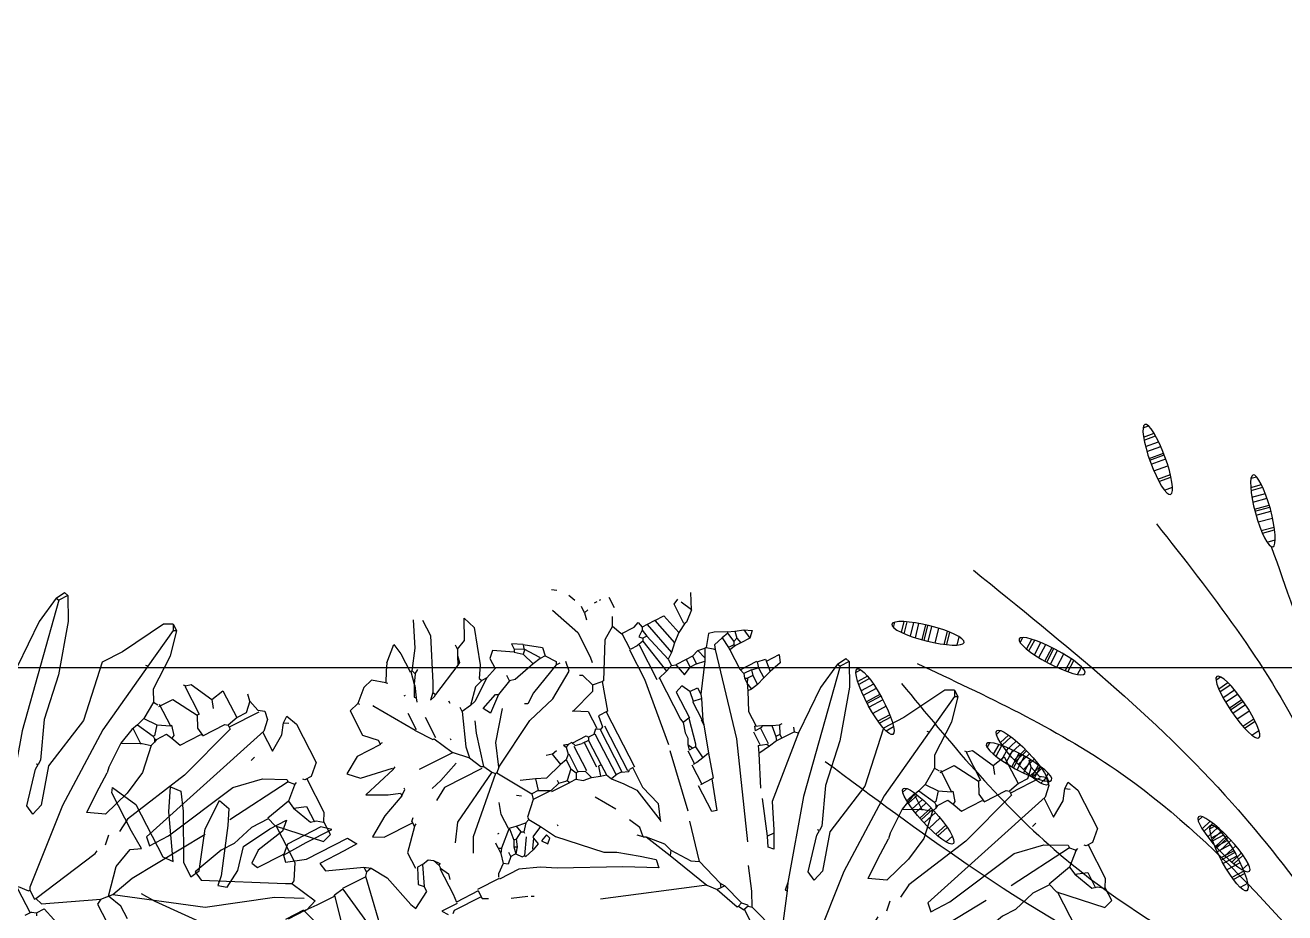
# Model space of a CAD drawing. Header units: metres. Extents: x 1769 to 3632, y 809 to 2652.
# Drawn here: x 2679.046 to 2679.734, y 1799.612 to 1800.097 of the extents above; entities that cross this region are included whole.
import ezdxf

# ---------------------------------------------------------------- set-up
doc = ezdxf.new("R2010")
doc.units = ezdxf.units.M
doc.header["$LTSCALE"] = 10
doc.layers.add('A-FLOR-LEVL', color=2, linetype='Continuous')
doc.layers.add('L-PLNT', color=66, linetype='Continuous')
doc.layers.add('Vegetation - Trees', color=64, linetype='Continuous', lineweight=30)

# ---------------------------------------------------------------- blocks, each defined once
blk = doc.blocks.new('GARRA DE LEON')
at = {"layer": 'L-PLNT', "color": 65, "linetype": 'Continuous'}
for p, q in [((1272.8919, 334.3467), (1272.9043, 334.384)), ((1272.834, 334.3426), (1272.8919, 334.3426)), ((1272.9002, 334.3467), (1272.8919, 334.3467)), ((1272.8961, 334.2598), (1272.9333, 334.3343)), ((1272.9333, 334.3343), (1272.9002, 334.3467)), ((1272.834, 334.2722), (1272.9085, 334.3136)), ((1272.6434, 334.2059), (1272.834, 334.2722)), ((1272.6683, 334.1314), (1272.8795, 334.2515)), ((1272.8795, 334.2515), (1272.8961, 334.2598)), ((1272.9043, 334.2556), (1272.8961, 334.2598)), ((1272.9313, 334.2101), (1272.9043, 334.2556)), ((1272.424, 334.0527), (1272.6434, 334.2059)), ((1272.9313, 334.09), (1272.9313, 334.2101)), ((1272.3722, 334.0569), (1272.3722, 334.1811)), ((1272.9292, 334.09), (1273.0327, 334.1935)), ((1273.0327, 334.1935), (1273.0596, 334.1852)), ((1273.0596, 334.1852), (1273.0596, 334.1438)), ((1273.041, 334.1314), (1273.0576, 334.1438)), ((1273.0721, 334.119), (1273.0576, 334.1438)), ((1272.2293, 333.9989), (1272.2625, 334.1231)), ((1272.6642, 334.1024), (1272.6683, 334.1314)), ((1272.7594, 334.0817), (1272.6642, 334.1024)), ((1272.9996, 334.0693), (1273.0244, 334.1273)), ((1273.0244, 334.1273), (1273.041, 334.1314)), ((1273.0348, 334.0817), (1273.0348, 334.1314)), ((1273.0721, 334.0113), (1273.0721, 334.119)), ((1272.8008, 334.0817), (1272.7594, 334.0817)), ((1272.8671, 334.0631), (1272.8008, 334.0817)), ((1272.9209, 334.0631), (1272.8671, 334.0631)), ((1272.9209, 334.061), (1272.9292, 334.09)), ((1272.9954, 334.0444), (1272.9209, 334.061)), ((1272.9954, 334.0444), (1272.9996, 334.0693)), ((1272.9996, 334.0693), (1273.0348, 334.0817)), ((1272.2293, 333.9823), (1272.3867, 334.0486)), ((1272.3867, 334.0486), (1272.3722, 334.0569)), ((1272.3867, 334.0486), (1272.424, 334.0527)), ((1272.424, 334.0527), (1272.4944, 334.0361)), ((1272.4944, 334.0361), (1272.7387, 334.0196)), ((1273.0327, 334.0113), (1272.9954, 334.0444)), ((1272.1921, 333.9906), (1272.1713, 333.9906)), ((1272.1879, 333.9119), (1272.1879, 333.9906)), ((1272.1921, 333.9906), (1272.2045, 333.9989)), ((1272.2045, 333.9989), (1272.2003, 334.0072)), ((1272.2045, 333.9989), (1272.2293, 333.9989)), ((1273.0203, 333.9947), (1272.8215, 334.0154)), ((1273.0203, 333.9947), (1273.0327, 334.0072)), ((1273.0203, 333.9865), (1273.0203, 333.9947)), ((1273.0327, 334.0072), (1273.0327, 334.0113)), ((1273.0327, 334.0113), (1273.041, 334.0072)), ((1273.0658, 334.0113), (1273.0617, 334.0072)), ((1273.0866, 334.0113), (1273.0658, 334.0113)), ((1273.1176, 333.9823), (1273.0866, 334.0113)), ((1272.2169, 333.9326), (1272.2169, 333.9616)), ((1272.2169, 333.9616), (1272.2211, 333.9616)), ((1272.2211, 333.9616), (1272.2293, 333.9823)), ((1272.2211, 333.9616), (1272.4322, 333.9243)), ((1272.5813, 333.9761), (1272.6434, 333.9761)), ((1272.5855, 333.9492), (1272.5813, 333.9761)), ((1272.6434, 333.9761), (1272.8712, 333.9368)), ((1272.8712, 333.9368), (1272.9582, 333.9533)), ((1272.9582, 333.9533), (1273.0203, 333.9865)), ((1273.1176, 333.8581), (1273.1176, 333.9823)), ((1272.1921, 333.9078), (1272.2128, 333.9326)), ((1272.2128, 333.9326), (1272.2169, 333.9326)), ((1272.2211, 333.9243), (1272.2169, 333.9326)), ((1272.4115, 333.7587), (1272.2211, 333.9243)), ((1272.4322, 333.9243), (1272.4405, 333.9202)), ((1272.4902, 333.8953), (1272.4695, 333.9161)), ((1273.0244, 333.8332), (1272.5855, 333.9492)), ((1272.5606, 333.8788), (1272.5234, 333.8995)), ((1272.9665, 333.8871), (1272.954, 333.8912)), ((1273.0203, 333.8332), (1273.0203, 333.8953)), ((1273.0203, 333.8953), (1273.0658, 333.8664)), ((1272.7635, 333.8415), (1272.5606, 333.8788)), ((1273.0658, 333.8664), (1273.0866, 333.8374)), ((1273.0866, 333.8374), (1273.099, 333.8457)), ((1273.1031, 333.8249), (1273.1176, 333.8581)), ((1272.1299, 333.7297), (1272.1589, 333.8208)), ((1272.2417, 333.7338), (1272.1755, 333.8291)), ((1272.5109, 333.8374), (1272.4654, 333.8084)), ((1272.4654, 333.8084), (1272.515, 333.7711)), ((1272.5938, 333.8125), (1272.5109, 333.8374)), ((1272.66, 333.7794), (1272.5938, 333.8125)), ((1272.9416, 333.7835), (1272.7635, 333.8415)), ((1273.0493, 333.8084), (1273.0244, 333.8332)), ((1273.0534, 333.7835), (1273.0493, 333.8084)), ((1273.0866, 333.8374), (1273.1031, 333.8249)), ((1272.1072, 333.7256), (1272.1072, 333.7711)), ((1272.515, 333.7711), (1272.5689, 333.7338)), ((1272.718, 333.7214), (1272.66, 333.7794)), ((1272.9333, 333.7649), (1272.9416, 333.7711)), ((1272.9416, 333.7711), (1272.9416, 333.7835)), ((1273.0369, 333.7773), (1272.9416, 333.7773)), ((1272.9747, 333.7628), (1272.9416, 333.7711)), ((1273.0286, 333.738), (1273.0369, 333.7711)), ((1273.0369, 333.7711), (1273.0534, 333.7835)), ((1272.3246, 333.7421), (1272.3204, 333.7131)), ((1272.3577, 333.7297), (1272.3246, 333.7421)), ((1272.6144, 333.6179), (1272.4115, 333.7587)), ((1272.7801, 333.7297), (1272.7925, 333.7587)), ((1272.7925, 333.7587), (1272.8588, 333.7587)), ((1272.8588, 333.738), (1272.8629, 333.7628)), ((1272.8588, 333.7587), (1272.8629, 333.7628)), ((1272.8754, 333.7049), (1272.8588, 333.738)), ((1272.8629, 333.7649), (1272.9333, 333.7649)), ((1272.9737, 333.7214), (1272.9737, 333.7628)), ((1273.0037, 333.7628), (1272.9747, 333.7628)), ((1273.0286, 333.738), (1273.0037, 333.7628)), ((1273.0286, 333.738), (1273.0327, 333.7173)), ((1272.0637, 333.6386), (1272.0927, 333.709)), ((1272.0885, 333.6386), (1272.1092, 333.7049)), ((1272.0927, 333.709), (1272.0968, 333.709)), ((1272.0968, 333.709), (1272.1051, 333.7256)), ((1272.1092, 333.7049), (1272.0968, 333.709)), ((1272.1217, 333.7214), (1272.1051, 333.7256)), ((1272.1092, 333.7049), (1272.1217, 333.7173)), ((1272.1217, 333.7214), (1272.1299, 333.7297)), ((1272.1217, 333.7173), (1272.1217, 333.7214)), ((1272.1299, 333.7297), (1272.1507, 333.6883)), ((1272.2376, 333.7297), (1272.2417, 333.7338)), ((1272.2542, 333.7131), (1272.2376, 333.7297)), ((1272.2542, 333.7131), (1272.2417, 333.7338)), ((1272.4074, 333.5144), (1272.2542, 333.7131)), ((1272.3204, 333.7131), (1272.3908, 333.6303)), ((1272.4281, 333.6386), (1272.3577, 333.7297)), ((1272.5813, 333.7214), (1272.5689, 333.7338)), ((1272.5813, 333.7214), (1272.5689, 333.7338)), ((1272.6434, 333.6759), (1272.5813, 333.7214)), ((1272.6434, 333.6759), (1272.6973, 333.7049)), ((1272.6931, 333.6552), (1272.6931, 333.7049)), ((1272.6973, 333.7049), (1272.718, 333.7214)), ((1272.7097, 333.651), (1272.7346, 333.7007)), ((1272.7304, 333.7173), (1272.718, 333.7214)), ((1272.7346, 333.709), (1272.7304, 333.7173)), ((1272.7387, 333.7131), (1272.7304, 333.7173)), ((1272.7346, 333.709), (1272.7387, 333.7131)), ((1272.7346, 333.7007), (1272.7346, 333.709)), ((1272.7387, 333.7007), (1272.7346, 333.7007)), ((1272.7387, 333.7131), (1272.7718, 333.7131)), ((1272.7594, 333.6759), (1272.7387, 333.7007)), ((1272.7718, 333.7131), (1272.7801, 333.7297)), ((1272.7884, 333.7256), (1272.7801, 333.7297)), ((1272.7967, 333.6966), (1272.7884, 333.7256)), ((1272.834, 333.6324), (1272.8754, 333.7049)), ((1272.8816, 333.7049), (1272.8754, 333.7049)), ((1272.8816, 333.6137), (1272.8816, 333.7049)), ((1272.9333, 333.6841), (1272.925, 333.709)), ((1272.9727, 333.6759), (1272.9737, 333.7214)), ((1272.1507, 333.6883), (1272.1755, 333.6179)), ((1272.689, 333.6552), (1272.6434, 333.6759)), ((1272.7346, 333.6427), (1272.7594, 333.6759)), ((1272.7594, 333.6759), (1272.7925, 333.6966)), ((1272.7925, 333.6262), (1272.7925, 333.6966)), ((1272.7925, 333.6966), (1272.7967, 333.6966)), ((1272.9002, 333.6179), (1272.9333, 333.6841)), ((1272.9333, 333.6841), (1272.9727, 333.6759)), ((1272.043, 333.6137), (1272.0637, 333.6386)), ((1272.0554, 333.5433), (1272.0803, 333.6262)), ((1272.0761, 333.6386), (1272.0637, 333.6386)), ((1272.0803, 333.6262), (1272.0761, 333.6386)), ((1272.0885, 333.6386), (1272.0761, 333.6386)), ((1272.0803, 333.6262), (1272.0885, 333.6386)), ((1272.3908, 333.6303), (1272.4033, 333.622)), ((1272.5772, 333.5682), (1272.4281, 333.6386)), ((1272.7097, 333.651), (1272.689, 333.6552)), ((1272.7346, 333.6427), (1272.7097, 333.651)), ((1272.7801, 333.6137), (1272.7346, 333.6427)), ((1272.7801, 333.6137), (1272.7884, 333.6262)), ((1272.7884, 333.6324), (1272.834, 333.6324)), ((1272.043, 333.6137), (1271.7531, 333.5102)), ((1271.9891, 333.4895), (1272.043, 333.6137)), ((1272.2625, 333.6096), (1272.25, 333.5972)), ((1272.25, 333.5972), (1272.2625, 333.5682)), ((1272.2832, 333.5682), (1272.2625, 333.6096)), ((1272.4033, 333.622), (1272.3991, 333.6179)), ((1272.4157, 333.6137), (1272.4033, 333.622)), ((1272.4778, 333.5144), (1272.4157, 333.6137)), ((1272.8132, 333.5144), (1272.6144, 333.6179)), ((1272.7967, 333.5806), (1272.7801, 333.6137)), ((1272.8836, 333.6137), (1272.8795, 333.6096)), ((1272.8836, 333.6137), (1272.9002, 333.6179)), ((1272.3121, 333.2783), (1272.2045, 333.5558)), ((1272.2832, 333.5682), (1272.2625, 333.5682)), ((1272.2625, 333.5682), (1272.2997, 333.4647)), ((1272.2873, 333.5599), (1272.2832, 333.5682)), ((1272.3204, 333.4854), (1272.2873, 333.5599)), ((1272.7014, 333.444), (1272.5772, 333.5682)), ((1272.8836, 333.5185), (1272.7967, 333.5806)), ((1271.9974, 333.4771), (1272.0347, 333.5309)), ((1272.0347, 333.5309), (1272.0554, 333.5433)), ((1272.0554, 333.5433), (1272.0844, 333.4274)), ((1272.9333, 333.4605), (1272.8836, 333.5185)), ((1271.9436, 333.5061), (1271.8525, 333.4564)), ((1271.9105, 333.4522), (1271.9477, 333.4812)), ((1271.9477, 333.4812), (1271.9436, 333.5061)), ((1271.9519, 333.4108), (1271.9891, 333.4895)), ((1271.9974, 333.4771), (1271.9891, 333.4895)), ((1272.4778, 333.3446), (1272.3204, 333.4854)), ((1272.6724, 333.2286), (1272.4074, 333.5144)), ((1272.573, 333.4191), (1272.4778, 333.5144)), ((1272.8132, 333.5144), (1272.8091, 333.5102)), ((1272.925, 333.4564), (1272.8132, 333.5144)), ((1271.8525, 333.4564), (1271.6827, 333.3736)), ((1271.8566, 333.4108), (1271.9105, 333.4522)), ((1271.9519, 333.4108), (1271.9891, 333.4522)), ((1271.9891, 333.4522), (1271.9974, 333.4771)), ((1272.925, 333.4564), (1272.9333, 333.4605)), ((1272.9333, 333.4398), (1272.925, 333.4564)), ((1272.9333, 333.4398), (1272.9333, 333.4605)), ((1271.5792, 333.4108), (1271.5874, 333.415)), ((1271.8235, 333.3943), (1271.8566, 333.4108)), ((1271.9436, 333.4067), (1271.9519, 333.4108)), ((1272.1672, 333.4357), (1272.1527, 333.4315)), ((1272.1527, 333.4315), (1272.1527, 333.3487)), ((1272.1962, 333.3487), (1272.1672, 333.4357)), ((1272.3494, 333.3446), (1272.308, 333.4357)), ((1272.6683, 333.2949), (1272.573, 333.4191)), ((1272.7677, 333.444), (1272.7014, 333.444)), ((1272.9085, 333.4274), (1272.7677, 333.444)), ((1272.9333, 333.4398), (1272.9085, 333.4274)), ((1271.5253, 333.3901), (1271.5709, 333.4067)), ((1271.6827, 333.3736), (1271.6413, 333.3487)), ((1271.72, 333.2907), (1271.8235, 333.3943)), ((1271.9436, 333.4067), (1271.9312, 333.3943)), ((1271.9477, 333.3777), (1271.9312, 333.3446)), ((1271.9436, 333.4067), (1271.9477, 333.3777)), ((1271.9891, 333.2783), (1272.0098, 333.386)), ((1272.0098, 333.386), (1272.0098, 333.3901)), ((1272.0264, 333.3404), (1272.0098, 333.386)), ((1272.1258, 333.2203), (1272.0927, 333.3984)), ((1271.1816, 333.1417), (1271.1443, 333.3404)), ((1271.3307, 333.3321), (1271.3431, 333.3487)), ((1271.3638, 333.3466), (1271.3555, 333.3529)), ((1271.4508, 333.3466), (1271.3638, 333.3466)), ((1271.4508, 333.3529), (1271.4674, 333.3611)), ((1271.4508, 333.328), (1271.4508, 333.3529)), ((1271.6413, 333.3487), (1271.5833, 333.3259)), ((1272.0078, 333.2783), (1272.0264, 333.3404)), ((1272.1962, 333.3487), (1272.1589, 333.3487)), ((1272.1631, 333.2866), (1272.1631, 333.3487)), ((1272.2003, 333.3487), (1272.1962, 333.3487)), ((1272.2211, 333.2783), (1272.2003, 333.3487)), ((1272.3577, 333.3239), (1272.3494, 333.3446)), ((1272.3867, 333.3404), (1272.3494, 333.3446)), ((1272.3825, 333.3321), (1272.3867, 333.3404)), ((1272.4115, 333.3363), (1272.3867, 333.3404)), ((1272.4157, 333.3239), (1272.4115, 333.3363)), ((1272.4281, 333.3363), (1272.4115, 333.3363)), ((1272.4695, 333.3363), (1272.4281, 333.3363)), ((1272.4281, 333.3239), (1272.4281, 333.3363)), ((1272.4695, 333.3363), (1272.4778, 333.3446)), ((1272.4695, 333.3363), (1272.4736, 333.3239)), ((1272.5938, 333.2576), (1272.4778, 333.3446)), ((1271.1071, 333.1458), (1271.1319, 333.3073)), ((1271.3804, 333.3321), (1271.3307, 333.3321)), ((1271.4508, 333.328), (1271.3804, 333.328)), ((1271.3825, 333.3032), (1271.3804, 333.328)), ((1271.3825, 333.2203), (1271.3825, 333.3032)), ((1271.5212, 333.3239), (1271.4508, 333.3239)), ((1271.5833, 333.3259), (1271.5212, 333.3259)), ((1271.5253, 333.3114), (1271.5212, 333.3197)), ((1271.5502, 333.2907), (1271.5253, 333.3114)), ((1271.6454, 333.2949), (1271.6164, 333.3032)), ((1271.6164, 333.3032), (1271.6164, 333.299)), ((1272.3577, 333.3239), (1272.3825, 333.3321)), ((1272.3639, 333.2825), (1272.3639, 333.3239)), ((1272.3867, 333.2825), (1272.3867, 333.3321)), ((1272.4198, 333.2907), (1272.4157, 333.3239)), ((1272.4281, 333.3239), (1272.4157, 333.3239)), ((1272.4405, 333.299), (1272.4281, 333.3239)), ((1271.0781, 333.1499), (1271.0491, 333.27)), ((1271.2354, 333.1748), (1271.2603, 333.2742)), ((1271.2603, 333.2742), (1271.2686, 333.2907)), ((1271.2686, 333.2907), (1271.3183, 333.2617)), ((1271.5626, 333.299), (1271.5502, 333.2907)), ((1271.5584, 333.2617), (1271.5502, 333.2907)), ((1271.5792, 333.2825), (1271.5626, 333.299)), ((1271.5916, 333.2825), (1271.5792, 333.2825)), ((1271.5792, 333.2825), (1271.5792, 333.27)), ((1271.5957, 333.2825), (1271.5916, 333.2825)), ((1271.5957, 333.2825), (1271.6082, 333.299)), ((1271.5999, 333.2617), (1271.5957, 333.2825)), ((1271.6082, 333.2659), (1271.5957, 333.2825)), ((1271.5999, 333.2617), (1271.6082, 333.2659)), ((1271.6082, 333.299), (1271.6164, 333.299)), ((1271.6164, 333.2452), (1271.6082, 333.2659)), ((1271.6164, 333.299), (1271.6454, 333.2535)), ((1271.6661, 333.2866), (1271.6454, 333.2949)), ((1271.6454, 333.2907), (1271.6454, 333.2949)), ((1271.662, 333.2659), (1271.6454, 333.2907)), ((1271.662, 333.2659), (1271.6661, 333.2866)), ((1271.662, 333.2617), (1271.662, 333.2659)), ((1271.6786, 333.2825), (1271.691, 333.299)), ((1271.6992, 333.2742), (1271.6786, 333.2825)), ((1271.691, 333.299), (1271.7034, 333.2866)), ((1271.6951, 333.2452), (1271.72, 333.2907)), ((1271.7034, 333.2866), (1271.6992, 333.2742)), ((1271.7407, 333.2617), (1271.7407, 333.2659)), ((1271.8732, 333.241), (1271.9105, 333.299)), ((1271.9643, 333.2452), (1271.9891, 333.2783)), ((1272.0078, 333.2162), (1272.0078, 333.2783)), ((1272.1796, 333.2866), (1272.1672, 333.2866)), ((1272.1713, 333.2452), (1272.1713, 333.2866)), ((1272.2003, 333.2825), (1272.1796, 333.2866)), ((1272.1962, 333.2452), (1272.2003, 333.2825)), ((1272.2211, 333.2783), (1272.2003, 333.2825)), ((1272.2459, 333.1996), (1272.2211, 333.2783)), ((1272.3743, 333.0216), (1272.3121, 333.2783)), ((1272.3743, 333.27), (1272.3701, 333.2825)), ((1272.3908, 333.2825), (1272.3701, 333.2825)), ((1272.3743, 333.27), (1272.395, 333.2783)), ((1272.3784, 333.2245), (1272.3784, 333.27)), ((1272.395, 333.2783), (1272.3908, 333.2825)), ((1272.395, 333.2783), (1272.4198, 333.2907)), ((1272.4198, 333.2907), (1272.4405, 333.299)), ((1272.4405, 333.299), (1272.4488, 333.299)), ((1272.7014, 333.2286), (1272.6683, 333.2949)), ((1271.3059, 333.2328), (1271.3183, 333.2452)), ((1271.3265, 333.1872), (1271.3059, 333.2328)), ((1271.3183, 333.2617), (1271.3183, 333.2452)), ((1271.3431, 333.1872), (1271.3183, 333.2452)), ((1271.3845, 333.2203), (1271.397, 333.2452)), ((1271.397, 333.2452), (1271.3928, 333.2617)), ((1271.5584, 333.2452), (1271.5584, 333.2617)), ((1271.5667, 333.2493), (1271.5584, 333.2617)), ((1271.5584, 333.2452), (1271.5667, 333.2493)), ((1271.5584, 333.2452), (1271.5584, 333.2286)), ((1271.6123, 333.2079), (1271.5667, 333.2493)), ((1271.6082, 333.2452), (1271.5999, 333.2617)), ((1271.6123, 333.2121), (1271.6082, 333.2452)), ((1271.6164, 333.2452), (1271.6082, 333.2452)), ((1271.6371, 333.2328), (1271.6164, 333.2452)), ((1271.633, 333.2121), (1271.6371, 333.2328)), ((1271.6371, 333.2328), (1271.6454, 333.2369)), ((1271.6454, 333.2369), (1271.6454, 333.241)), ((1271.662, 333.2162), (1271.6454, 333.2369)), ((1271.6951, 333.2452), (1271.662, 333.2617)), ((1271.6744, 333.2121), (1271.6951, 333.2452)), ((1271.9394, 333.2162), (1271.9643, 333.2452)), ((1272.1796, 333.2286), (1272.1755, 333.2452)), ((1272.1879, 333.2452), (1272.1755, 333.2452)), ((1272.1796, 333.2286), (1272.1879, 333.2452)), ((1272.1879, 333.2121), (1272.1796, 333.2286)), ((1272.1962, 333.2452), (1272.1879, 333.2452)), ((1272.2003, 333.2369), (1272.1962, 333.2452)), ((1272.2169, 333.1624), (1272.2003, 333.2369)), ((1272.6683, 333.2203), (1272.5938, 333.2576)), ((1272.6683, 333.2203), (1272.6724, 333.2286)), ((1272.7014, 333.2286), (1272.6724, 333.2286)), ((1272.6973, 333.2162), (1272.7014, 333.2286)), ((1271.3638, 333.1831), (1271.3763, 333.1913)), ((1271.3763, 333.1913), (1271.3845, 333.2121)), ((1271.3763, 333.1913), (1271.3887, 333.2079)), ((1271.3845, 333.2121), (1271.3845, 333.2203)), ((1271.3887, 333.2079), (1271.3845, 333.2121)), ((1271.5088, 333.1831), (1271.488, 333.2245)), ((1271.5792, 333.2079), (1271.575, 333.2079)), ((1271.6102, 333.2079), (1271.6102, 333.1624)), ((1271.6123, 333.2079), (1271.633, 333.2121)), ((1271.6123, 333.2079), (1271.6123, 333.2121)), ((1271.633, 333.2121), (1271.662, 333.2162)), ((1271.6744, 333.2121), (1271.662, 333.2162)), ((1271.6744, 333.2038), (1271.6744, 333.2121)), ((1271.7117, 333.1665), (1271.6744, 333.2038)), ((1271.8898, 333.1872), (1271.9146, 333.1955)), ((1271.9146, 333.1955), (1271.9312, 333.1996)), ((1271.9229, 333.1665), (1271.9146, 333.1955)), ((1271.9312, 333.1996), (1271.9394, 333.2162)), ((1271.9312, 333.1665), (1271.9312, 333.1996)), ((1271.9601, 333.2121), (1271.9394, 333.2162)), ((1271.956, 333.0795), (1271.956, 333.2121)), ((1271.9726, 333.2121), (1271.9601, 333.2121)), ((1271.9726, 333.2121), (1271.9933, 333.2203)), ((1271.9747, 333.0754), (1271.9747, 333.2121)), ((1271.9912, 333.0712), (1271.9912, 333.2162)), ((1271.9933, 333.2203), (1271.9974, 333.2162)), ((1272.0098, 333.2162), (1271.9974, 333.2162)), ((1272.014, 333.0381), (1272.014, 333.2162)), ((1272.1548, 333.005), (1272.1299, 333.2038)), ((1272.1879, 333.1955), (1272.1879, 333.2121)), ((1272.1879, 333.1955), (1272.1879, 333.2121)), ((1272.1962, 333.1665), (1272.1879, 333.1955)), ((1272.2459, 333.1831), (1272.2459, 333.1996)), ((1272.25, 333.1872), (1272.2459, 333.1996)), ((1272.4033, 333.1706), (1272.3784, 333.2245)), ((1272.6683, 333.2203), (1272.6973, 333.2162)), ((1270.8006, 333.1706), (1270.6101, 332.9304)), ((1271.2064, 333.1292), (1271.2354, 333.1748)), ((1271.3203, 333.1375), (1271.3203, 333.1872)), ((1271.3431, 333.1872), (1271.3265, 333.1872)), ((1271.3431, 333.1872), (1271.3638, 333.1831)), ((1271.488, 333.1251), (1271.4549, 333.1748)), ((1271.6496, 333.0505), (1271.5088, 333.1831)), ((1271.6102, 333.1624), (1271.6206, 333.1292)), ((1271.7158, 333.1499), (1271.7117, 333.1665)), ((1271.7655, 333.1665), (1271.7117, 333.1665)), ((1271.7365, 333.1499), (1271.7696, 333.1665)), ((1271.7696, 333.1665), (1271.7655, 333.1665)), ((1271.7696, 333.1706), (1271.8235, 333.1706)), ((1271.7986, 333.1582), (1271.7696, 333.1665)), ((1271.7986, 333.1582), (1271.8194, 333.1624)), ((1271.7986, 333.1582), (1271.7986, 333.1499)), ((1271.8194, 333.1624), (1271.8235, 333.1624)), ((1271.8235, 333.1624), (1271.8276, 333.1706)), ((1271.8235, 333.1706), (1271.8276, 333.1706)), ((1271.8484, 333.1375), (1271.8235, 333.1624)), ((1271.8484, 333.1706), (1271.8276, 333.1706)), ((1271.8484, 333.1706), (1271.8649, 333.1831)), ((1271.8566, 333.1541), (1271.8484, 333.1706)), ((1271.8649, 333.1831), (1271.8898, 333.1872)), ((1271.8649, 333.1541), (1271.8815, 333.1624)), ((1271.8815, 333.1624), (1271.8898, 333.1872)), ((1271.8856, 333.0837), (1271.8856, 333.1624)), ((1271.9167, 333.0878), (1271.9167, 333.1665)), ((1271.9312, 333.1665), (1271.9229, 333.1665)), ((1271.9312, 333.0878), (1271.9312, 333.1665)), ((1272.1941, 333.1541), (1272.1962, 333.1665)), ((1272.2169, 333.1624), (1272.1962, 333.1665)), ((1272.219, 333.0795), (1272.219, 333.1624)), ((1272.2459, 333.1831), (1272.25, 333.1872)), ((1272.248, 333.1251), (1272.248, 333.1831)), ((1272.2749, 333.1292), (1272.25, 333.1872)), ((1272.4115, 333.1499), (1272.4033, 333.1706)), ((1272.4157, 333.1706), (1272.4033, 333.1706)), ((1272.4115, 333.1541), (1272.4157, 333.1706)), ((1272.4364, 333.1665), (1272.4157, 333.1706)), ((1272.4364, 333.1375), (1272.4364, 333.1665)), ((1272.4612, 333.1582), (1272.4364, 333.1665)), ((1272.4861, 333.1499), (1272.4612, 333.1582)), ((1272.4612, 333.1251), (1272.4612, 333.1582)), ((1270.929, 333.1499), (1270.9828, 333.1499)), ((1270.9828, 333.1499), (1271.0201, 333.152)), ((1271.0201, 333.152), (1271.0739, 333.152)), ((1271.0739, 333.152), (1271.0781, 333.1499)), ((1271.1071, 333.1458), (1271.0781, 333.1499)), ((1271.1816, 333.1437), (1271.1071, 333.1437)), ((1271.1899, 333.1334), (1271.1816, 333.1417)), ((1271.1899, 333.1168), (1271.1899, 333.1334)), ((1271.2064, 333.1292), (1271.1899, 333.1334)), ((1271.1899, 333.1168), (1271.2064, 333.1292)), ((1271.3721, 333.0795), (1271.3203, 333.1375)), ((1271.6413, 333.0423), (1271.488, 333.1251)), ((1271.6537, 333.0505), (1271.7158, 333.1499)), ((1271.6744, 333.1334), (1271.6868, 333.1417)), ((1271.7365, 333.1499), (1271.7158, 333.1499)), ((1271.7448, 333.1168), (1271.7365, 333.1499)), ((1271.7738, 333.1292), (1271.7448, 333.1168)), ((1271.8276, 333.1127), (1271.7738, 333.1292)), ((1271.8484, 333.1375), (1271.8566, 333.1541)), ((1271.8484, 333.1085), (1271.8484, 333.1375)), ((1271.8649, 333.1541), (1271.8566, 333.1541)), ((1271.8628, 333.0961), (1271.8628, 333.1541)), ((1272.1941, 333.0216), (1272.1941, 333.1541)), ((1272.25, 333.1251), (1272.2749, 333.1292)), ((1272.2542, 333.0961), (1272.25, 333.1251)), ((1272.279, 333.1168), (1272.2749, 333.1292)), ((1272.4115, 333.1499), (1272.4115, 333.1541)), ((1272.4115, 333.1334), (1272.4115, 333.1499)), ((1272.4198, 333.1375), (1272.4115, 333.1499)), ((1272.4115, 333.1334), (1272.4198, 333.1375)), ((1272.4157, 333.1209), (1272.4115, 333.1334)), ((1272.4115, 333.1044), (1272.4157, 333.1209)), ((1272.4405, 333.1209), (1272.4157, 333.1209)), ((1272.4364, 333.1375), (1272.4198, 333.1375)), ((1272.4405, 333.1209), (1272.4364, 333.1375)), ((1272.4405, 333.1209), (1272.4612, 333.1251)), ((1272.4654, 333.1085), (1272.4612, 333.1251)), ((1272.5234, 333.1417), (1272.4861, 333.1499)), ((1272.4902, 333.1127), (1272.4861, 333.1499)), ((1272.4902, 333.1189), (1272.5316, 333.1189)), ((1272.5316, 333.1189), (1272.5234, 333.1417)), ((1271.0864, 333.0754), (1271.1899, 333.1168)), ((1271.7448, 333.1168), (1271.7034, 333.1002)), ((1271.8194, 333.0754), (1271.8276, 333.1127)), ((1271.8484, 333.1085), (1271.8276, 333.1127)), ((1271.8608, 333.0961), (1271.8484, 333.1085)), ((1271.8649, 333.0754), (1271.8608, 333.0961)), ((1271.8856, 333.0712), (1271.8898, 333.0837)), ((1271.8898, 333.0837), (1271.9105, 333.0878)), ((1271.9312, 333.0878), (1271.9105, 333.0878)), ((1271.9353, 333.0795), (1271.9312, 333.0878)), ((1272.2542, 333.0961), (1272.2417, 333.0712)), ((1272.2542, 333.0961), (1272.279, 333.0961)), ((1272.3329, 333.0381), (1272.279, 333.1168)), ((1272.279, 333.0961), (1272.279, 333.1168)), ((1272.4115, 333.1064), (1272.4654, 333.1064)), ((1272.4115, 333.0423), (1272.4115, 333.1044)), ((1272.4654, 333.1085), (1272.4902, 333.1127)), ((1271.0822, 333.0495), (1271.0864, 333.0754)), ((1271.1609, 333.0495), (1271.0822, 333.0495)), ((1271.2023, 333.0485), (1271.1609, 333.0495)), ((1271.1857, 333.0216), (1271.2023, 333.0485)), ((1271.252, 333.0505), (1271.281, 333.0671)), ((1271.31, 333.0133), (1271.252, 333.0505)), ((1271.281, 333.0671), (1271.3721, 333.0671)), ((1271.3721, 333.063), (1271.3721, 333.0795)), ((1271.3721, 333.0795), (1271.3804, 333.0754)), ((1271.3721, 333.063), (1271.3804, 333.0547)), ((1271.6413, 333.0423), (1271.6496, 333.0505)), ((1271.6537, 333.0505), (1271.6496, 333.0505)), ((1271.6661, 333.0381), (1271.6537, 333.0505)), ((1271.8194, 333.0754), (1271.8028, 333.0712)), ((1271.8194, 333.0754), (1271.8359, 333.0712)), ((1271.8608, 333.0671), (1271.8649, 333.0754)), ((1271.8732, 333.0712), (1271.8608, 333.0671)), ((1271.8732, 333.0712), (1271.8649, 333.0754)), ((1271.8856, 333.0712), (1271.8732, 333.0712)), ((1271.8856, 333.0733), (1271.9312, 333.0733)), ((1271.9312, 333.0733), (1271.9353, 333.0795)), ((1271.9519, 333.0795), (1271.9353, 333.0795)), ((1271.9643, 333.0671), (1271.9519, 333.0795)), ((1271.9643, 333.0671), (1271.9767, 333.0754)), ((1271.9684, 333.0133), (1271.9684, 333.0671)), ((1271.985, 333.0712), (1271.9767, 333.0754)), ((1271.9891, 333.0381), (1271.985, 333.0712)), ((1272.2417, 333.0712), (1272.219, 333.0795)), ((1272.2542, 333.0091), (1272.2625, 333.0464)), ((1272.2625, 333.0464), (1272.2873, 333.034)), ((1270.9953, 333.0009), (1271.0532, 333.0216)), ((1271.0532, 333.0216), (1271.1857, 333.0216)), ((1271.3804, 332.9843), (1271.31, 333.0133)), ((1271.5005, 333.0195), (1271.4632, 333.0423)), ((1271.6206, 333.0195), (1271.5005, 333.0195)), ((1271.604, 332.976), (1271.6206, 333.0133)), ((1271.6206, 333.0133), (1271.6288, 333.0174)), ((1271.6288, 333.0174), (1271.6413, 333.0423)), ((1271.6288, 333.0174), (1271.6537, 332.9222)), ((1271.6661, 333.0381), (1271.8069, 332.9594)), ((1271.6661, 333.0381), (1271.691, 332.9719)), ((1271.9312, 332.9926), (1271.9684, 333.0133)), ((1272.0181, 333.0381), (1271.9891, 333.0381)), ((1272.043, 332.9553), (1272.0181, 333.0381)), ((1272.1858, 332.9097), (1272.1858, 333.0216)), ((1272.2211, 333.0133), (1272.1921, 333.0216)), ((1272.2003, 332.9056), (1272.2211, 333.0133)), ((1272.2417, 333.005), (1272.2211, 333.0133)), ((1272.2873, 333.0091), (1272.2873, 333.034)), ((1272.308, 333.034), (1272.2873, 333.034)), ((1272.308, 333.034), (1272.3329, 333.0381)), ((1272.308, 333.0091), (1272.308, 333.034)), ((1272.3287, 333.0009), (1272.337, 333.0298)), ((1272.337, 333.0298), (1272.3329, 333.0381)), ((1272.3494, 333.005), (1272.337, 333.0298)), ((1272.3536, 333.005), (1272.3701, 333.0174)), ((1272.3701, 333.0174), (1272.3743, 333.0216)), ((1272.3784, 333.0091), (1272.3743, 333.0216)), ((1272.4074, 333.0009), (1272.4115, 333.034)), ((1272.4322, 333.0381), (1272.4115, 333.0423)), ((1272.4115, 333.0381), (1272.4115, 333.0423)), ((1272.4115, 333.034), (1272.4115, 333.0381)), ((1272.4281, 333.034), (1272.4115, 333.034)), ((1272.4281, 333.034), (1272.4322, 333.0381)), ((1272.4322, 333.0257), (1272.4281, 333.034)), ((1272.4281, 333.0009), (1272.4322, 333.0257)), ((1272.4488, 333.0381), (1272.4322, 333.0381)), ((1272.4447, 333.0216), (1272.4322, 333.0257)), ((1272.4447, 333.0216), (1272.4488, 333.0381)), ((1272.4488, 333.0009), (1272.4447, 333.0216)), ((1272.4778, 333.0381), (1272.4488, 333.0381)), ((1272.4736, 333.0091), (1272.4778, 333.0381)), ((1272.4736, 333.0091), (1272.4944, 333.0216)), ((1272.4944, 333.0216), (1272.4778, 333.0381)), ((1270.7923, 332.9719), (1270.813, 332.9884)), ((1270.813, 332.9884), (1270.8627, 332.9594)), ((1270.9083, 332.9594), (1270.9166, 332.9781)), ((1270.9166, 332.9781), (1270.9994, 332.9781)), ((1270.9994, 332.9801), (1270.9953, 333.0009)), ((1270.9994, 332.9801), (1271.0739, 332.9781)), ((1271.0242, 332.9574), (1270.9994, 332.9801)), ((1270.9994, 332.976), (1270.9994, 332.9801)), ((1271.0739, 332.9781), (1271.1568, 332.9781)), ((1271.1568, 332.9781), (1271.1319, 332.9574)), ((1271.3473, 332.9636), (1271.3804, 332.976)), ((1271.3804, 332.9843), (1271.397, 332.9719)), ((1271.3804, 332.976), (1271.3804, 332.9843)), ((1271.5005, 332.9967), (1271.4674, 333.005)), ((1271.5626, 332.9719), (1271.5005, 332.9967)), ((1271.5667, 332.9387), (1271.604, 332.976)), ((1271.6082, 332.9429), (1271.604, 332.976)), ((1271.9312, 332.9926), (1271.927, 332.9926)), ((1272.0057, 332.9677), (1271.9312, 332.9926)), ((1272.1548, 332.9097), (1272.1548, 333.005)), ((1272.2169, 332.8973), (1272.2417, 332.9843)), ((1272.2417, 333.005), (1272.2542, 333.0091)), ((1272.2417, 332.9843), (1272.2417, 333.005)), ((1272.2583, 332.9719), (1272.2417, 332.9843)), ((1272.2873, 333.0091), (1272.2542, 333.0091)), ((1272.308, 333.0091), (1272.2873, 333.0091)), ((1272.3287, 333.0009), (1272.308, 333.0091)), ((1272.3287, 333.0009), (1272.3494, 333.005)), ((1272.3536, 333.005), (1272.3494, 333.005)), ((1272.3784, 332.9719), (1272.3536, 333.005)), ((1272.4074, 333.0009), (1272.3784, 333.0091)), ((1272.395, 332.976), (1272.3784, 332.9719)), ((1272.4281, 332.9926), (1272.395, 332.976)), ((1272.4281, 332.9967), (1272.4074, 333.0009)), ((1272.4281, 332.9926), (1272.4488, 333.0009)), ((1272.4281, 332.9967), (1272.4281, 333.0009)), ((1272.4281, 332.9926), (1272.4281, 332.9967)), ((1272.4488, 333.0009), (1272.4736, 333.0091)), ((1270.5169, 332.9387), (1270.5169, 332.8973)), ((1270.813, 332.9512), (1270.7923, 332.9719)), ((1270.8959, 332.8311), (1270.813, 332.9512)), ((1270.8627, 332.9594), (1270.9083, 332.9056)), ((1270.9414, 332.9346), (1270.9083, 332.9594)), ((1271.1319, 332.9574), (1271.0242, 332.9574)), ((1271.2893, 332.9346), (1271.3473, 332.9636)), ((1271.397, 332.9719), (1271.397, 332.9677)), ((1271.517, 332.9398), (1271.4591, 332.9398)), ((1271.5667, 332.9408), (1271.517, 332.9398)), ((1271.5378, 332.8808), (1271.5667, 332.9387)), ((1271.6454, 332.8476), (1271.6082, 332.9429)), ((1271.691, 332.9719), (1271.7531, 332.8932)), ((1271.8069, 332.9594), (1271.8939, 332.9346)), ((1272.014, 332.9512), (1272.0015, 332.9139)), ((1272.014, 332.9512), (1272.0057, 332.9677)), ((1272.014, 332.9512), (1272.043, 332.9553)), ((1272.0471, 332.9553), (1272.043, 332.9553)), ((1272.1051, 332.8518), (1272.0471, 332.9553)), ((1272.2335, 332.8683), (1272.2583, 332.9719)), ((1272.279, 332.9512), (1272.2583, 332.9719)), ((1272.2583, 332.8683), (1272.279, 332.9512)), ((1272.3039, 332.9304), (1272.279, 332.9512)), ((1270.6101, 332.9304), (1270.5853, 332.8932)), ((1270.7343, 332.8683), (1270.7343, 332.9139)), ((1270.7343, 332.9139), (1270.7633, 332.9097)), ((1270.7633, 332.9097), (1270.8337, 332.8104)), ((1270.9083, 332.9056), (1270.9994, 332.8953)), ((1271.0284, 332.918), (1270.9414, 332.9346)), ((1271.0532, 332.8953), (1271.0284, 332.918)), ((1271.3928, 332.9056), (1271.2893, 332.9346)), ((1271.2976, 332.8849), (1271.3928, 332.9015)), ((1271.3928, 332.9015), (1271.3928, 332.9056)), ((1271.3928, 332.9056), (1271.4011, 332.9015)), ((1271.5792, 332.9015), (1271.5792, 332.9056)), ((1271.6537, 332.9222), (1271.6661, 332.889)), ((1271.8235, 332.9139), (1271.8152, 332.9097)), ((1271.8525, 332.8932), (1271.8235, 332.9139)), ((1271.8939, 332.9346), (1271.9726, 332.8849)), ((1272.0015, 332.9139), (1271.9933, 332.9097)), ((1272.1568, 332.8559), (1272.1568, 332.9097)), ((1272.1796, 332.9097), (1272.1589, 332.9097)), ((1272.2003, 332.9056), (1272.1796, 332.9097)), ((1272.2045, 332.8973), (1272.2003, 332.9056)), ((1272.2873, 332.8683), (1272.3039, 332.9304)), ((1272.3329, 332.9139), (1272.3039, 332.9304)), ((1272.3287, 332.9139), (1272.3287, 332.8518)), ((1272.337, 332.9139), (1272.3329, 332.9139)), ((1272.366, 332.889), (1272.337, 332.9139)), ((1270.5169, 332.8973), (1270.4983, 332.8559)), ((1270.8006, 332.7358), (1270.7343, 332.8683)), ((1270.9994, 332.8953), (1271.0532, 332.8953)), ((1271.2686, 332.8559), (1271.2976, 332.8849)), ((1271.5005, 332.8352), (1271.5336, 332.8808)), ((1271.5336, 332.8808), (1271.5378, 332.8808)), ((1271.5439, 332.8808), (1271.5439, 332.8145)), ((1271.7158, 332.889), (1271.7034, 332.8683)), ((1271.7034, 332.8683), (1271.7531, 332.8476)), ((1271.7614, 332.8518), (1271.7158, 332.889)), ((1271.9477, 332.8518), (1271.8525, 332.8932)), ((1271.9726, 332.8849), (1271.9767, 332.8559)), ((1272.0451, 332.8766), (1272.043, 332.8932)), ((1272.0451, 332.7979), (1272.0451, 332.8766)), ((1272.1962, 332.889), (1272.2045, 332.8973)), ((1272.2128, 332.8766), (1272.1962, 332.889)), ((1272.2169, 332.8973), (1272.2045, 332.8973)), ((1272.2128, 332.8766), (1272.2169, 332.8973)), ((1272.2169, 332.8683), (1272.2128, 332.8766)), ((1272.2128, 332.8518), (1272.2169, 332.8683)), ((1272.2335, 332.8683), (1272.2169, 332.8683)), ((1272.2583, 332.8683), (1272.2335, 332.8683)), ((1272.2583, 332.8683), (1272.2873, 332.8683)), ((1272.366, 332.889), (1272.3494, 332.8559)), ((1272.366, 332.889), (1272.3867, 332.8435)), ((1270.4983, 332.8559), (1270.5563, 332.7896)), ((1270.6888, 332.8269), (1270.7095, 332.8518)), ((1270.7095, 332.8518), (1270.7633, 332.7192)), ((1270.9207, 332.7896), (1270.8959, 332.8311)), ((1271.3183, 332.8248), (1271.2686, 332.8559)), ((1271.5005, 332.8352), (1271.4259, 332.7192)), ((1271.5046, 332.8352), (1271.5046, 332.7814)), ((1271.6744, 332.8435), (1271.6454, 332.8476)), ((1271.6454, 332.8476), (1271.6454, 332.8352)), ((1271.691, 332.8393), (1271.6744, 332.8435)), ((1271.7117, 332.8021), (1271.6744, 332.8435)), ((1271.7531, 332.7938), (1271.691, 332.8393)), ((1271.7531, 332.8476), (1271.7614, 332.8518)), ((1271.8069, 332.8311), (1271.7614, 332.8518)), ((1271.8235, 332.8352), (1271.8069, 332.8311)), ((1271.8069, 332.8311), (1271.8069, 332.8145)), ((1271.8898, 332.8186), (1271.8235, 332.8352)), ((1271.9312, 332.8145), (1271.9519, 332.8435)), ((1271.9519, 332.8435), (1271.9477, 332.8518)), ((1271.9477, 332.8518), (1271.9601, 332.8518)), ((1272.1424, 332.8269), (1272.1051, 332.8518)), ((1272.1424, 332.8269), (1272.1548, 332.8559)), ((1272.1548, 332.858), (1272.1962, 332.858)), ((1272.1962, 332.858), (1272.2128, 332.8518)), ((1272.3287, 332.8518), (1272.3453, 332.8435)), ((1270.6888, 332.6571), (1270.6888, 332.8269)), ((1270.8337, 332.8104), (1270.9083, 332.7565)), ((1271.3928, 332.8248), (1271.3183, 332.8248)), ((1271.3597, 332.7772), (1271.3928, 332.8104)), ((1271.3928, 332.8104), (1271.3928, 332.8228)), ((1271.3928, 332.8228), (1271.4011, 332.8228)), ((1271.6247, 332.8021), (1271.6247, 332.8104)), ((1271.7365, 332.7938), (1271.7117, 332.8021)), ((1271.7324, 332.7855), (1271.7365, 332.7938)), ((1271.7531, 332.7938), (1271.7365, 332.7938)), ((1271.7862, 332.7814), (1271.7531, 332.7938)), ((1271.8773, 332.7814), (1271.8898, 332.8186)), ((1271.8856, 332.7689), (1271.9146, 332.8104)), ((1271.9146, 332.8145), (1271.8898, 332.8186)), ((1271.9312, 332.8145), (1271.9146, 332.8145)), ((1271.9146, 332.8104), (1271.9146, 332.8145)), ((1271.9353, 332.7896), (1271.9312, 332.8145)), ((1272.0098, 332.7068), (1272.0451, 332.7979)), ((1272.1424, 332.8269), (1272.1548, 332.8021)), ((1270.5563, 332.7896), (1270.6143, 332.7648)), ((1270.6143, 332.7648), (1270.6453, 332.7772)), ((1270.6453, 332.7772), (1270.6422, 332.7192)), ((1270.9083, 332.7565), (1270.9207, 332.7896)), ((1271.3597, 332.6985), (1271.3597, 332.7772)), ((1271.546, 332.7524), (1271.5419, 332.7648)), ((1271.5957, 332.7607), (1271.5792, 332.7772)), ((1271.5792, 332.7772), (1271.5957, 332.7731)), ((1271.5957, 332.7731), (1271.5999, 332.7689)), ((1271.5957, 332.7607), (1271.5999, 332.7689)), ((1271.6082, 332.7358), (1271.5957, 332.7607)), ((1271.6951, 332.7234), (1271.5999, 332.7689)), ((1271.7531, 332.7524), (1271.7324, 332.7855)), ((1271.7862, 332.7482), (1271.7862, 332.7814)), ((1271.8566, 332.7648), (1271.8028, 332.7317)), ((1271.8566, 332.7648), (1271.8773, 332.7814)), ((1271.8608, 332.7565), (1271.8566, 332.7648)), ((1271.8608, 332.7565), (1271.8856, 332.7689)), ((1271.8898, 332.7565), (1271.8608, 332.74)), ((1271.8608, 332.74), (1271.8608, 332.7565)), ((1271.8856, 332.7731), (1271.8773, 332.7814)), ((1271.8856, 332.7689), (1271.8856, 332.7731)), ((1271.8898, 332.7565), (1271.8856, 332.7689)), ((1271.8898, 332.7565), (1271.9353, 332.7896)), ((1272.0885, 332.7565), (1272.0844, 332.7772)), ((1272.0885, 332.7565), (1272.1009, 332.7524)), ((1272.0885, 332.7565), (1272.0885, 332.7358)), ((1272.1713, 332.7482), (1272.1713, 332.7814)), ((1270.8213, 332.682), (1270.8006, 332.7358)), ((1271.5212, 332.7317), (1271.517, 332.7317)), ((1271.5419, 332.7482), (1271.546, 332.7524)), ((1271.5584, 332.7151), (1271.5419, 332.7482)), ((1271.5584, 332.7192), (1271.546, 332.7524)), ((1271.6641, 332.6116), (1271.6082, 332.7358)), ((1271.7076, 332.6985), (1271.6951, 332.7234)), ((1271.7034, 332.7192), (1271.6951, 332.7234)), ((1271.7862, 332.6488), (1271.7531, 332.7524)), ((1271.8028, 332.7317), (1271.7862, 332.7482)), ((1272.1341, 332.7441), (1272.1258, 332.7441)), ((1272.1465, 332.7441), (1272.1424, 332.7441)), ((1270.6422, 332.7192), (1270.6422, 332.595)), ((1270.7633, 332.7192), (1270.8006, 332.6571)), ((1271.3887, 332.6903), (1271.3597, 332.6985)), ((1271.3887, 332.6903), (1271.3928, 332.6944)), ((1271.4259, 332.6571), (1271.3887, 332.6903)), ((1271.4259, 332.7192), (1271.4259, 332.7151)), ((1271.5584, 332.7151), (1271.5584, 332.7192)), ((1271.5667, 332.6778), (1271.5584, 332.7151)), ((1271.575, 332.6903), (1271.5584, 332.7151)), ((1271.5709, 332.6778), (1271.575, 332.6903)), ((1271.575, 332.6903), (1271.5874, 332.682)), ((1271.7076, 332.6985), (1271.7034, 332.7192)), ((1271.7158, 332.682), (1271.7076, 332.6985)), ((1272.0719, 332.6903), (1272.0803, 332.711)), ((1270.6515, 332.5826), (1270.6888, 332.6571)), ((1270.8006, 332.6571), (1270.8213, 332.682)), ((1271.4549, 332.6488), (1271.4259, 332.6571)), ((1271.488, 332.6737), (1271.4549, 332.6488)), ((1271.488, 332.6737), (1271.4922, 332.6778)), ((1271.5046, 332.6447), (1271.488, 332.6737)), ((1271.5667, 332.6778), (1271.5626, 332.6778)), ((1271.5647, 332.6199), (1271.5647, 332.6778)), ((1271.5709, 332.6778), (1271.5667, 332.6778)), ((1271.5709, 332.6778), (1271.6082, 332.624)), ((1271.7158, 332.682), (1271.7448, 332.6696)), ((1271.7158, 332.682), (1271.7158, 332.6696)), ((1271.7448, 332.6696), (1271.7738, 332.6116)), ((1271.7738, 332.6116), (1271.7862, 332.6488)), ((1272.0347, 332.653), (1272.0471, 332.6613)), ((1271.517, 332.624), (1271.5046, 332.6447)), ((1271.517, 332.624), (1271.5046, 332.6447)), ((1271.517, 332.624), (1271.5584, 332.5867)), ((1271.5584, 332.5867), (1271.5647, 332.6199)), ((1271.6082, 332.624), (1271.6413, 332.5495)), ((1271.6641, 332.5619), (1271.6641, 332.6116)), ((1270.6422, 332.595), (1270.6515, 332.5826))]:
    blk.add_line(p, q, dxfattribs=at)
blk = doc.blocks.new('*U118')
at = {"layer": 'Vegetation - Trees'}
for p, q in [((-5.13, 11.36), (-3.23, 12.04)), ((-4.99, 8.06), (-1.24, 9.4)), ((-4.81, 6.96), (-0.69, 8.43)), ((-4.3, 4.62), (0.4, 6.3)), ((-3.82, 2.85), (1.15, 4.62)), ((-3.82, 2.85), (1.15, 4.62)), ((-3.07, 0.42), (2.11, 2.27)), ((-2.84, -0.28), (2.37, 1.58)), ((-2.84, -0.28), (2.37, 1.58)), ((-2.34, -1.67), (2.87, 0.19)), ((-1.39, -4.07), (3.65, -2.26)), ((-0.03, -7.06), (4.49, -5.44)), ((0.4, -7.9), (4.69, -6.36)), ((2.32, -11.02), (5.18, -10)), ((4.49, -12.56), (4.49, -12.56))]:
    blk.add_line(p, q, dxfattribs=at)
at = {"layer": 'Vegetation - Trees', "extrusion": (0, 0, -1)}
blk.add_ellipse((0, 0), major_axis=(4.49, -12.56), ratio=0.207464, dxfattribs=at)
blk = doc.blocks.new('*U117')
at = {"layer": 'Vegetation - Trees'}
for p, q in [((-5.13, 11.36), (-3.23, 12.04)), ((-4.99, 8.06), (-1.24, 9.4)), ((-4.81, 6.96), (-0.69, 8.43)), ((-4.3, 4.62), (0.4, 6.3)), ((-3.82, 2.85), (1.15, 4.62)), ((-3.82, 2.85), (1.15, 4.62)), ((-3.07, 0.42), (2.11, 2.27)), ((-2.84, -0.28), (2.37, 1.58)), ((-2.84, -0.28), (2.37, 1.58)), ((-2.34, -1.67), (2.87, 0.19)), ((-1.39, -4.07), (3.65, -2.26)), ((-0.03, -7.06), (4.49, -5.44)), ((0.4, -7.9), (4.69, -6.36)), ((2.32, -11.02), (5.18, -10)), ((4.49, -12.56), (4.49, -12.56))]:
    blk.add_line(p, q, dxfattribs=at)
at = {"layer": 'Vegetation - Trees', "extrusion": (0, 0, -1)}
blk.add_ellipse((0, 0), major_axis=(4.49, -12.56), ratio=0.207464, dxfattribs=at)
blk = doc.blocks.new('*U116')
at = {"layer": 'Vegetation - Trees'}
for p, q in [((-5.13, 11.36), (-3.23, 12.04)), ((-4.99, 8.06), (-1.24, 9.4)), ((-4.81, 6.96), (-0.69, 8.43)), ((-4.3, 4.62), (0.4, 6.3)), ((-3.82, 2.85), (1.15, 4.62)), ((-3.82, 2.85), (1.15, 4.62)), ((-3.07, 0.42), (2.11, 2.27)), ((-2.84, -0.28), (2.37, 1.58)), ((-2.84, -0.28), (2.37, 1.58)), ((-2.34, -1.67), (2.87, 0.19)), ((-1.39, -4.07), (3.65, -2.26)), ((-0.03, -7.06), (4.49, -5.44)), ((0.4, -7.9), (4.69, -6.36)), ((2.32, -11.02), (5.18, -10)), ((4.49, -12.56), (4.49, -12.56))]:
    blk.add_line(p, q, dxfattribs=at)
at = {"layer": 'Vegetation - Trees', "extrusion": (0, 0, -1)}
blk.add_ellipse((0, 0), major_axis=(4.49, -12.56), ratio=0.207464, dxfattribs=at)
blk = doc.blocks.new('*U115')
at = {"layer": 'Vegetation - Trees'}
for p, q in [((-5.13, 11.36), (-3.23, 12.04)), ((-4.99, 8.06), (-1.24, 9.4)), ((-4.81, 6.96), (-0.69, 8.43)), ((-4.3, 4.62), (0.4, 6.3)), ((-3.82, 2.85), (1.15, 4.62)), ((-3.82, 2.85), (1.15, 4.62)), ((-3.07, 0.42), (2.11, 2.27)), ((-2.84, -0.28), (2.37, 1.58)), ((-2.84, -0.28), (2.37, 1.58)), ((-2.34, -1.67), (2.87, 0.19)), ((-1.39, -4.07), (3.65, -2.26)), ((-0.03, -7.06), (4.49, -5.44)), ((0.4, -7.9), (4.69, -6.36)), ((2.32, -11.02), (5.18, -10)), ((4.49, -12.56), (4.49, -12.56))]:
    blk.add_line(p, q, dxfattribs=at)
at = {"layer": 'Vegetation - Trees', "extrusion": (0, 0, -1)}
blk.add_ellipse((0, 0), major_axis=(4.49, -12.56), ratio=0.207464, dxfattribs=at)
blk = doc.blocks.new('*U114')
at = {"layer": 'Vegetation - Trees'}
for p, q in [((-5.13, 11.36), (-3.23, 12.04)), ((-4.99, 8.06), (-1.24, 9.4)), ((-4.81, 6.96), (-0.69, 8.43)), ((-4.3, 4.62), (0.4, 6.3)), ((-3.82, 2.85), (1.15, 4.62)), ((-3.82, 2.85), (1.15, 4.62)), ((-3.07, 0.42), (2.11, 2.27)), ((-2.84, -0.28), (2.37, 1.58)), ((-2.84, -0.28), (2.37, 1.58)), ((-2.34, -1.67), (2.87, 0.19)), ((-1.39, -4.07), (3.65, -2.26)), ((-0.03, -7.06), (4.49, -5.44)), ((0.4, -7.9), (4.69, -6.36)), ((2.32, -11.02), (5.18, -10)), ((4.49, -12.56), (4.49, -12.56))]:
    blk.add_line(p, q, dxfattribs=at)
at = {"layer": 'Vegetation - Trees', "extrusion": (0, 0, -1)}
blk.add_ellipse((0, 0), major_axis=(4.49, -12.56), ratio=0.207464, dxfattribs=at)
blk = doc.blocks.new('*U113')
at = {"layer": 'Vegetation - Trees'}
for p, q in [((-5.13, 11.36), (-3.23, 12.04)), ((-4.99, 8.06), (-1.24, 9.4)), ((-4.81, 6.96), (-0.69, 8.43)), ((-4.3, 4.62), (0.4, 6.3)), ((-3.82, 2.85), (1.15, 4.62)), ((-3.82, 2.85), (1.15, 4.62)), ((-3.07, 0.42), (2.11, 2.27)), ((-2.84, -0.28), (2.37, 1.58)), ((-2.84, -0.28), (2.37, 1.58)), ((-2.34, -1.67), (2.87, 0.19)), ((-1.39, -4.07), (3.65, -2.26)), ((-0.03, -7.06), (4.49, -5.44)), ((0.4, -7.9), (4.69, -6.36)), ((2.32, -11.02), (5.18, -10)), ((4.49, -12.56), (4.49, -12.56))]:
    blk.add_line(p, q, dxfattribs=at)
at = {"layer": 'Vegetation - Trees', "extrusion": (0, 0, -1)}
blk.add_ellipse((0, 0), major_axis=(4.49, -12.56), ratio=0.207464, dxfattribs=at)
blk = doc.blocks.new('*U112')
at = {"layer": 'Vegetation - Trees'}
for p, q in [((-5.13, 11.36), (-3.23, 12.04)), ((-4.99, 8.06), (-1.24, 9.4)), ((-4.81, 6.96), (-0.69, 8.43)), ((-4.3, 4.62), (0.4, 6.3)), ((-3.82, 2.85), (1.15, 4.62)), ((-3.82, 2.85), (1.15, 4.62)), ((-3.07, 0.42), (2.11, 2.27)), ((-2.84, -0.28), (2.37, 1.58)), ((-2.84, -0.28), (2.37, 1.58)), ((-2.34, -1.67), (2.87, 0.19)), ((-1.39, -4.07), (3.65, -2.26)), ((-0.03, -7.06), (4.49, -5.44)), ((0.4, -7.9), (4.69, -6.36)), ((2.32, -11.02), (5.18, -10)), ((4.49, -12.56), (4.49, -12.56))]:
    blk.add_line(p, q, dxfattribs=at)
at = {"layer": 'Vegetation - Trees', "extrusion": (0, 0, -1)}
blk.add_ellipse((0, 0), major_axis=(4.49, -12.56), ratio=0.207464, dxfattribs=at)
blk = doc.blocks.new('*U111')
at = {"layer": 'Vegetation - Trees'}
for p, q in [((-5.13, 11.36), (-3.23, 12.04)), ((-4.99, 8.06), (-1.24, 9.4)), ((-4.81, 6.96), (-0.69, 8.43)), ((-4.3, 4.62), (0.4, 6.3)), ((-3.82, 2.85), (1.15, 4.62)), ((-3.82, 2.85), (1.15, 4.62)), ((-3.07, 0.42), (2.11, 2.27)), ((-2.84, -0.28), (2.37, 1.58)), ((-2.84, -0.28), (2.37, 1.58)), ((-2.34, -1.67), (2.87, 0.19)), ((-1.39, -4.07), (3.65, -2.26)), ((-0.03, -7.06), (4.49, -5.44)), ((0.4, -7.9), (4.69, -6.36)), ((2.32, -11.02), (5.18, -10)), ((4.49, -12.56), (4.49, -12.56))]:
    blk.add_line(p, q, dxfattribs=at)
at = {"layer": 'Vegetation - Trees', "extrusion": (0, 0, -1)}
blk.add_ellipse((0, 0), major_axis=(4.49, -12.56), ratio=0.207464, dxfattribs=at)
blk = doc.blocks.new('JUNCO PLANTA')
at = {"layer": 'L-PLNT', "color": 61}
for points in [[(1270.59553, 198.22154), (1270.66949, 198.35342), (1270.75023, 198.4467)], [(1270.81039, 198.22694), (1270.79172, 198.33951), (1270.76126, 198.44309)], [(1270.64044, 198.20663), (1270.66649, 198.30103), (1270.75359, 198.43795)], [(1270.6504, 198.20197), (1270.70614, 198.28249), (1270.75537, 198.43711)], [(1270.69064, 198.17707), (1270.74442, 198.31838), (1270.76425, 198.44015)], [(1270.77058, 198.19548), (1270.78454, 198.30831), (1270.76282, 198.43272)]]:
    blk.add_spline(points, degree=3, dxfattribs=at)
at = {"layer": 'L-PLNT', "color": 39, "true_color": 0x473624, "extrusion": (0, 0, -1)}
for name, p, xscale, yscale, zscale, rotation in [('*U115', (-1270.69304, 198.35728), 0.001213067589114518, 0.001213067589114518, 0.001213067589114518, 209.0429905508576), ('*U115', (-1270.73229, 198.33893), -0.001213067589114517, 0.001213067589114517, 0.001213067589114517, 201.0805479739471), ('*U114', (-1270.73312, 198.33252), 0.001213067589089982, 0.001213067589089982, 0.001213067589089982, 176.2913400975548), ('*U113', (-1270.76564, 198.28242), 0.001213067589096973, 0.001213067589096973, 0.001213067589096973, 167.476752173907), ('*U117', (-1270.62445, 198.26307), -0.001213067589192478, 0.001213067589192478, 0.001213067589192478, 214.8448316042075), ('*U116', (-1270.6724, 198.25917), -0.001213067589116789, 0.001213067589116789, 0.001213067589116789, 215.9525832745952), ('*U116', (-1270.67023, 198.26018), 0.001213067589116789, 0.001213067589116789, 0.001213067589116789, 194.1709552502095), ('*U117', (-1270.70397, 198.22589), 0.001213067589192478, 0.001213067589192478, 0.001213067589192478, 195.2787069205972), ('*U112', (-1270.81424, 198.21162), 0.001213067589155066, 0.001213067589155066, 0.001213067589155066, 148.3978515625042), ('*U118', (-1270.62659, 198.20832), -0.001213067589147491, 0.001213067589147491, 0.001213067589147491, 201.0269771314556), ('*U118', (-1270.66057, 198.19243), 0.001213067589147491, 0.001213067589147491, 0.001213067589147491, 209.096561393349), ('*U111', (-1270.78381, 198.17085), 0.001213067589117766, 0.001213067589117766, 0.001213067589117766, 153.3002924053825)]:
    blk.add_blockref(name, p, dxfattribs=dict(at, xscale=xscale, yscale=yscale, zscale=zscale, rotation=rotation))

msp = doc.modelspace()

# ---------------------------------------------------------------- linework, layer by layer
at = {"layer": 'A-FLOR-LEVL', "ltscale": 0.01}
msp.add_lwpolyline([(2680.1167, 1801.54577), (2678.61672, 1801.54577), (2678.61672, 1799.74576), (2680.1167, 1799.74576)], close=True, dxfattribs=at)

# ---------------------------------------------------------------- block references
at = {"layer": 'L-PLNT', "rotation": 207.1846337181579}
for name, p, xscale, yscale, zscale in [('JUNCO PLANTA', (1143.95628, 1291.34499), -1.25779999621497, 1.25779999621497, 1.25779999621497), ('GARRA DE LEON', (2435.22047, 1745.66988), -0.1898607951434572, 0.1898607951434572, 0.1898607951434572), ('GARRA DE LEON', (2435.64716, 1745.63386), -0.1898607951434572, 0.1898607951434572, 0.1898607951434572)]:
    msp.add_blockref(name, p, dxfattribs=dict(at, xscale=xscale, yscale=yscale, zscale=zscale))

doc.saveas('drawing.dxf')
